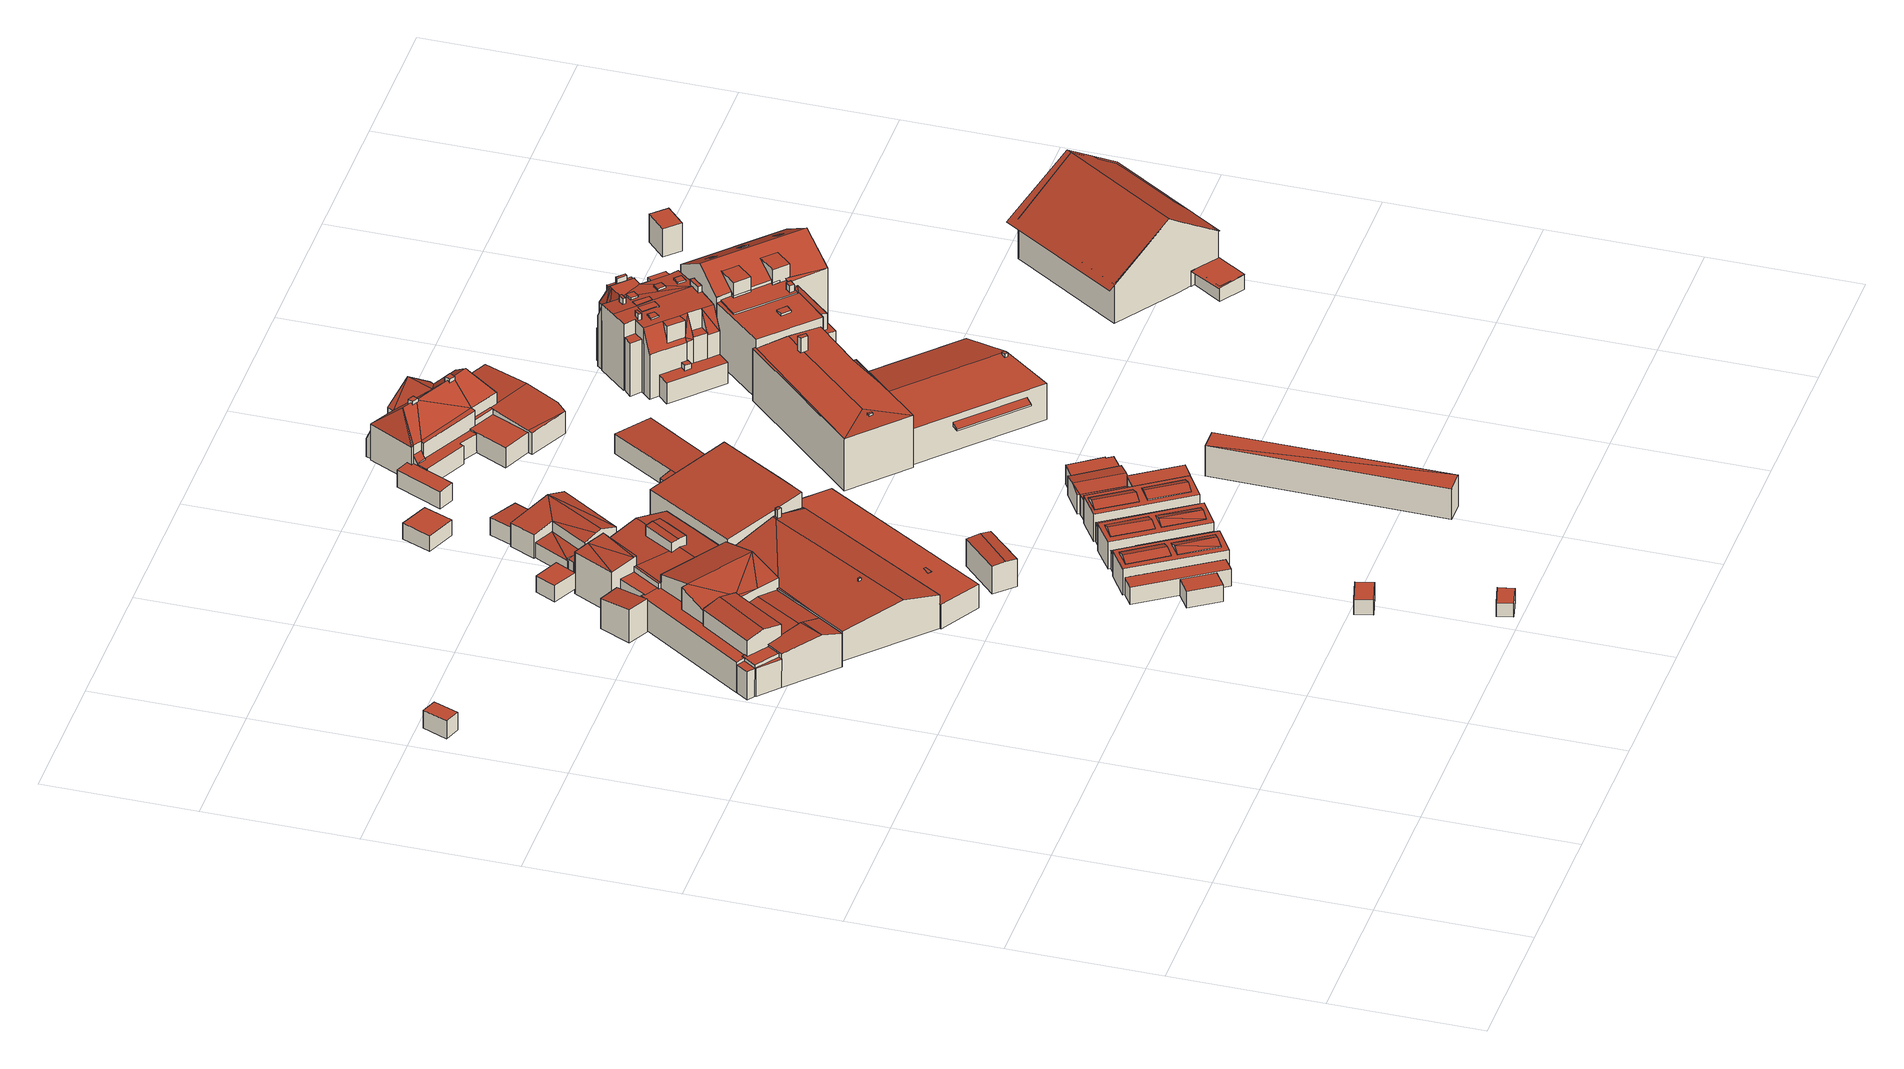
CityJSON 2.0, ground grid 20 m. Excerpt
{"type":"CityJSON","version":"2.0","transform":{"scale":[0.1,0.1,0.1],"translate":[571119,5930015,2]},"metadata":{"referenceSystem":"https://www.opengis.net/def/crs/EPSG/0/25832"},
"CityObjects":{
"building1":{"type":"Building","attributes":{"Grundfläche 2D":"7.961492","Grundhöhe NN":"3.896"},"geometry":[{"type":"Solid","lod":"3","boundaries":[[[[0,1,2,3]],[[4,5,3,2]],[[5,6,0,3]],[[6,7,1,0]],[[7,4,2,1]],[[7,6,5,4]]]],"semantics":{"surfaces":[{"type":"RoofSurface"},{"type":"WallSurface"},{"type":"GroundSurface"}],"values":[[0,1,1,1,1,2]]}}]},
"building2":{"type":"Building","attributes":{"Grundfläche 2D":"13.847723","Grundhöhe NN":"2.009"},"geometry":[{"type":"Solid","lod":"3","boundaries":[[[[8,9,10,11,12]],[[12,11,13,14]],[[8,12,14,15]],[[10,9,8,15,16]],[[11,10,16,13]],[[14,13,16,15]]]],"semantics":{"surfaces":[{"type":"RoofSurface"},{"type":"WallSurface"},{"type":"GroundSurface"}],"values":[[0,1,1,1,1,2]]}}]},
"building3":{"type":"Building","attributes":{"Grundfläche 2D":"410.975862","Grundhöhe NN":"2.009"},"geometry":[{"type":"Solid","lod":"3","boundaries":[[[[17,18,19,20,21,22,23]],[[20,24,25,21]],[[26,27,28,29,30,31,32,33]],[[26,34,35,36]],[[37,27,26,36,38,39,40]],[[39,38,41,42,31,30,43,44,45]],[[41,46,47,42]],[[48,49,50,51,52]],[[53,49,48,54]],[[55,51,56,57]],[[58,57,56]],[[59,57,58,60,61,62]],[[63,64,65]],[[66,67,63]],[[67,64,63]],[[68,67,69,70,38,71]],[[68,64,67]],[[68,72,73,64]],[[74,75,76,77]],[[78,79,75]],[[79,76,75]],[[80,77,76]],[[81,82,83,84]],[[85,86,87,88,89,90,91,92,93,94,81,84,95,96,97]],[[98,99,100,101,102,103]],[[104,105,106,107]],[[108,109,110,111,112]],[[113,114,115,116,117,118]],[[116,115,119,120,121,122]],[[52,51,123,124]],[[43,18,17,23,45,44]],[[43,30,29,28,24,20,19,18]],[[27,37,25,24,28]],[[37,40,39,45,23,22,21,25]],[[94,35,34,82,81]],[[35,94,93,36]],[[47,46,125,126]],[[42,47,126,127]],[[128,33,32,31,42,127,129]],[[51,55,130,123]],[[58,56,51,50,49,53,60]],[[110,109,59,62,98,103]],[[57,59,109,131,130,55]],[[124,132,66,63,65,54,48,52]],[[41,70,69,67,66,132,125,46]],[[38,36,71]],[[38,70,41]],[[71,36,93,92,68]],[[68,92,91,72]],[[72,91,90,73]],[[75,74,77,33,128,133,78]],[[79,78,133,134]],[[83,82,34,26,80,76,79,134,135]],[[80,26,33,77]],[[84,83,135,136,95]],[[96,95,136,137]],[[97,96,137,138]],[[86,85,97,138,139,104,107]],[[100,88,87,101]],[[107,106,102,101,87,86]],[[140,111,110,103,102,106,141]],[[105,104,139,142]],[[106,105,142,141]],[[112,111,140,143]],[[109,108,112,143,144,131]],[[53,54,65,64,114,113,118,61,60]],[[89,120,119,115,114,64,73,90]],[[100,99,122,121,120,89,88]],[[62,61,118,117,116,122,99,98]],[[137,136,135,134,133,128,129,127,126,125,132,124,123,130,131,144,143,140,141,142,139,138]]]],"semantics":{"surfaces":[{"type":"RoofSurface"},{"type":"WallSurface"},{"type":"GroundSurface"}],"values":[[0,0,0,0,0,0,0,0,0,0,0,0,0,0,0,0,0,0,0,0,0,0,0,0,0,0,0,0,0,1,1,1,1,1,1,1,1,1,1,1,1,1,1,1,1,1,1,1,1,1,1,1,1,1,1,1,1,1,1,1,1,1,1,1,1,1,1,1,1,2]]}}]},
"building4":{"type":"Building","attributes":{"Grundfläche 2D":"6.574084","Grundhöhe NN":"3.755"},"geometry":[{"type":"Solid","lod":"3","boundaries":[[[[145,146,147,148]],[[149,150,148,147]],[[150,151,145,148]],[[151,152,146,145]],[[152,149,147,146]],[[152,151,150,149]]]],"semantics":{"surfaces":[{"type":"RoofSurface"},{"type":"WallSurface"},{"type":"GroundSurface"}],"values":[[0,1,1,1,1,2]]}}]},
"building5":{"type":"Building","attributes":{"Grundfläche 2D":"8.714521","Grundhöhe NN":"3.565"},"geometry":[{"type":"Solid","lod":"3","boundaries":[[[[153,154,155,156]],[[157,158,156,155]],[[158,159,153,156]],[[159,160,154,153]],[[160,157,155,154]],[[160,159,158,157]]]],"semantics":{"surfaces":[{"type":"RoofSurface"},{"type":"WallSurface"},{"type":"GroundSurface"}],"values":[[0,1,1,1,1,2]]}}]},
"building6":{"type":"Building","attributes":{"Grundfläche 2D":"12.304066","Grundhöhe NN":"3.534"},"geometry":[{"type":"Solid","lod":"3","boundaries":[[[[161,162,163,164]],[[165,166,164,163]],[[166,167,161,164]],[[167,168,162,161]],[[168,165,163,162]],[[168,167,166,165]]]],"semantics":{"surfaces":[{"type":"RoofSurface"},{"type":"WallSurface"},{"type":"GroundSurface"}],"values":[[0,1,1,1,1,2]]}}]},
"building7":{"type":"Building","attributes":{"Grundfläche 2D":"11.144471","Grundhöhe NN":"4.014"},"geometry":[{"type":"Solid","lod":"3","boundaries":[[[[169,170,171,172]],[[173,174,172,171]],[[174,175,169,172]],[[175,176,170,169]],[[176,173,171,170]],[[176,175,174,173]]]],"semantics":{"surfaces":[{"type":"RoofSurface"},{"type":"WallSurface"},{"type":"GroundSurface"}],"values":[[0,1,1,1,1,2]]}}]},
"building8":{"type":"Building","attributes":{"Grundfläche 2D":"26.876903","Grundhöhe NN":"3.494"},"geometry":[{"type":"Solid","lod":"3","boundaries":[[[[177,178,179,180]],[[178,177,181,182]],[[179,178,182,183]],[[180,179,183,184]],[[177,180,184,181]],[[182,181,184,183]]]],"semantics":{"surfaces":[{"type":"RoofSurface"},{"type":"WallSurface"},{"type":"GroundSurface"}],"values":[[0,1,1,1,1,2]]}}]},
"building9":{"type":"Building","attributes":{"Grundfläche 2D":"460.735656","Grundhöhe NN":"2.882"},"children":["building9-1","building9-2","building9-3"],"geometry":[{"type":"Solid","lod":"3","boundaries":[[[[185,186,187,188,189,190]],[[191,192,187,186,193,194,195]],[[196,197,194]],[[197,195,194]],[[198,199,188,187,192]],[[198,200,199]],[[201,189,188]],[[202,203,204,205,206,207,208]],[[186,185,209,210,202,193]],[[211,196,194,193,202,208,212]],[[197,196,211,213]],[[198,192,191,195,197,213,214]],[[200,198,214,215]],[[188,199,200,215,216]],[[201,188,216,217]],[[209,185,190,189,201,217,218]],[[203,202,210,219]],[[204,203,219,220]],[[205,204,220,221]],[[206,205,221,222]],[[207,206,222,223]],[[208,207,223,212]],[[210,209,218,217,216,215,214,213,211,212,223,222,221,220,219]]]],"semantics":{"surfaces":[{"type":"RoofSurface"},{"type":"WallSurface"},{"type":"GroundSurface"}],"values":[[0,0,0,0,0,0,0,0,1,1,1,1,1,1,1,1,1,1,1,1,1,1,2]]}}]},
"building9-1":{"type":"BuildingInstallation","parents":["building9"],"geometry":[{"type":"MultiSurface","lod":"3","boundaries":[[[224,225,226,227]],[[227,226,228,229]],[[224,227,229,230]],[[225,224,230,231]],[[226,225,231,228]]],"semantics":{"surfaces":[{"type":"RoofSurface"},{"type":"WallSurface"}],"values":[0,1,1,1,1]}}]},
"building9-2":{"type":"BuildingInstallation","parents":["building9"],"geometry":[{"type":"MultiSurface","lod":"3","boundaries":[[[232,233,234,235,236,237]],[[234,233,238,239]],[[240,235,234,239]],[[241,237,236,235,240,242]],[[238,233,232,237,241,243]]],"semantics":{"surfaces":[{"type":"RoofSurface"},{"type":"WallSurface"}],"values":[0,1,1,1,1]}}]},
"building9-3":{"type":"BuildingInstallation","parents":["building9"],"geometry":[{"type":"MultiSurface","lod":"3","boundaries":[[[244,245,246,247]],[[246,248,247]],[[245,248,246]]],"semantics":{"surfaces":[{"type":"RoofSurface"},{"type":"WallSurface"}],"values":[0,1,1]}}]},
"building10":{"type":"Building","attributes":{"Grundfläche 2D":"53.954369","Grundhöhe NN":"3.451"},"geometry":[{"type":"Solid","lod":"3","boundaries":[[[[249,250,251,252]],[[253,249,252,254]],[[255,256,257]],[[255,257,258]],[[259,258,260]],[[255,258,259]],[[261,262,263,264,265,266,267],[268,269,270,271,272],[273,274,275,276]],[[271,270,269,254,252,251]],[[253,254,269,268]],[[253,268,272,250,249]],[[251,250,272,271]],[[257,256,276,275]],[[275,274,260,258,257]],[[259,260,274,273]],[[259,273,276,256,255]],[[261,267,277,278]],[[279,263,262,261,278,181]],[[264,263,279,280]],[[267,266,265,264,280,281,282,277]],[[277,282,281,280,279,181,278]]]],"semantics":{"surfaces":[{"type":"RoofSurface"},{"type":"WallSurface"},{"type":"GroundSurface"}],"values":[[0,0,0,0,0,0,0,1,1,1,1,1,1,1,1,1,1,1,1,2]]}}]},
"building11":{"type":"Building","attributes":{"Grundfläche 2D":"21.681840","Grundhöhe NN":"3.434"},"geometry":[{"type":"Solid","lod":"3","boundaries":[[[[283,284,285,286]],[[287,284,283,288]],[[286,285,289,290]],[[288,283,286,290,291]],[[287,288,291,292]],[[289,285,284,287,292]],[[291,290,289,292]]]],"semantics":{"surfaces":[{"type":"RoofSurface"},{"type":"WallSurface"},{"type":"GroundSurface"}],"values":[[0,0,1,1,1,1,2]]}}]},
"building12":{"type":"Building","attributes":{"Grundfläche 2D":"23.921289","Grundhöhe NN":"3.420"},"geometry":[{"type":"Solid","lod":"3","boundaries":[[[[293,294,295,296]],[[294,293,297,298]],[[295,294,298,299]],[[296,295,299,300]],[[293,296,300,297]],[[298,297,300,299]]]],"semantics":{"surfaces":[{"type":"RoofSurface"},{"type":"WallSurface"},{"type":"GroundSurface"}],"values":[[0,1,1,1,1,2]]}}]},
"building13":{"type":"Building","attributes":{"Grundfläche 2D":"93.452930","Grundhöhe NN":"4.014"},"geometry":[{"type":"Solid","lod":"3","boundaries":[[[[301,302,303,304,305,306]],[[307,308,303]],[[304,303,308,309,310]],[[311,304,310]],[[312,304,311]],[[313,314,315]],[[316,314,313]],[[317,318,319,320,321,322,323,324]],[[325,326,327,328]],[[313,303,302,301,329,330,316]],[[318,317,307,303,313,315]],[[331,332,333,311,310,309,308,307,317,324,334]],[[312,311,333,335]],[[326,336,337,306,305,304,312,335,338,327]],[[301,306,337,329]],[[314,316,330,339]],[[323,322,340,341]],[[322,321,342,340]],[[324,323,341,334]],[[343,320,319,318,315,314,339]],[[321,320,343,342]],[[328,327,338,344]],[[325,328,344,345]],[[326,325,345,336]],[[337,336,345,344,338,335,333,332,331,334,341,340,342,343,339,330,329]]]],"semantics":{"surfaces":[{"type":"RoofSurface"},{"type":"WallSurface"},{"type":"GroundSurface"}],"values":[[0,0,0,0,0,0,0,0,0,1,1,1,1,1,1,1,1,1,1,1,1,1,1,1,2]]}}]},
"building14":{"type":"Building","attributes":{"Grundfläche 2D":"54.060501","Grundhöhe NN":"3.321"},"geometry":[{"type":"Solid","lod":"3","boundaries":[[[[346,347,348]],[[349,347,346]],[[350,348,351]],[[346,348,350]],[[352,353,354,355]],[[356,353,352,357,358]],[[359,360,361,362,363],[364,365,366,367,368,369],[370,371,372,373]],[[372,371,351,348,347]],[[350,351,371,370]],[[350,370,373,349,346]],[[347,349,373,372]],[[355,354,367,366]],[[366,365,364,369,358,357,352,355]],[[356,358,369,368]],[[368,367,354,353,356]],[[359,363,374,375]],[[360,359,375,376]],[[361,360,376,377]],[[363,362,361,377,378,374]],[[378,377,376,375,374]]]],"semantics":{"surfaces":[{"type":"RoofSurface"},{"type":"WallSurface"},{"type":"GroundSurface"}],"values":[[0,0,0,0,0,0,0,1,1,1,1,1,1,1,1,1,1,1,1,2]]}}]},
"building15":{"type":"Building","attributes":{"Grundfläche 2D":"16.843650","Grundhöhe NN":"4.450"},"geometry":[{"type":"Solid","lod":"3","boundaries":[[[[379,380,381,382]],[[383,384,382,381]],[[384,385,379,382]],[[385,386,380,379]],[[386,383,381,380]],[[386,385,384,383]]]],"semantics":{"surfaces":[{"type":"RoofSurface"},{"type":"WallSurface"},{"type":"GroundSurface"}],"values":[[0,1,1,1,1,2]]}}]},
"building16":{"type":"Building","attributes":{"Grundfläche 2D":"23.908234","Grundhöhe NN":"3.294"},"geometry":[{"type":"Solid","lod":"3","boundaries":[[[[387,388,389,390]],[[388,387,391,392]],[[389,388,392,393]],[[390,389,393,394]],[[387,390,394,391]],[[392,391,394,393]]]],"semantics":{"surfaces":[{"type":"RoofSurface"},{"type":"WallSurface"},{"type":"GroundSurface"}],"values":[[0,1,1,1,1,2]]}}]},
"building17":{"type":"Building","attributes":{"Grundfläche 2D":"53.147587","Grundhöhe NN":"3.296"},"geometry":[{"type":"Solid","lod":"3","boundaries":[[[[395,396,397,398]],[[399,395,398,400]],[[401,402,403,404]],[[405,401,404,406]],[[407,408,409,410,411,412,413,414],[415,416,417,418],[419,420,421,422]],[[421,420,400,398,397]],[[399,400,420,419]],[[399,419,422,396,395]],[[397,396,422,421]],[[417,416,406,404,403]],[[405,406,416,415]],[[405,415,418,402,401]],[[403,402,418,417]],[[393,423,407,414,413,412,424,394]],[[408,407,423,425]],[[426,427,411,410,409,408,425,428]],[[412,411,427,424]],[[394,424,427,426,428,425,423,393]]]],"semantics":{"surfaces":[{"type":"RoofSurface"},{"type":"WallSurface"},{"type":"GroundSurface"}],"values":[[0,0,0,0,0,1,1,1,1,1,1,1,1,1,1,1,1,2]]}}]},
"building18":{"type":"Building","attributes":{"Grundfläche 2D":"10.662898","Grundhöhe NN":"3.339"},"geometry":[{"type":"Solid","lod":"3","boundaries":[[[[429,430,431,432,433]],[[434,435,432,431]],[[426,428,434,431,430,429]],[[435,436,433,432]],[[436,426,429,433]],[[435,434,428,426,436]]]],"semantics":{"surfaces":[{"type":"RoofSurface"},{"type":"WallSurface"},{"type":"GroundSurface"}],"values":[[0,1,1,1,1,2]]}}]},
"building19":{"type":"Building","attributes":{"Grundfläche 2D":"248.336353","Grundhöhe NN":"3.867"},"geometry":[{"type":"Solid","lod":"3","boundaries":[[[[437,438,439,440]],[[441,442,437,440,443]],[[444,445,446,447,448,449,450,451]],[[441,443,452,453]],[[442,441,453,454]],[[437,442,454,455]],[[438,437,455,456]],[[439,438,456,457]],[[444,451,458,452,443,445]],[[457,459,446,445,443,440,439]],[[447,446,459,460]],[[451,450,449,448,447,460,458]],[[454,453,452,458,460,459,457,456,455]]]],"semantics":{"surfaces":[{"type":"RoofSurface"},{"type":"WallSurface"},{"type":"GroundSurface"}],"values":[[0,0,0,1,1,1,1,1,1,1,1,1,2]]}}]},
"building20":{"type":"Building","attributes":{"Grundfläche 2D":"12.314467","Grundhöhe NN":"3.478"},"geometry":[{"type":"Solid","lod":"3","boundaries":[[[[408,461,462,463,464]],[[464,463,465,466]],[[408,464,466,467]],[[461,408,467,468]],[[463,462,461,468,465]],[[466,465,468,467]]]],"semantics":{"surfaces":[{"type":"RoofSurface"},{"type":"WallSurface"},{"type":"GroundSurface"}],"values":[[0,1,1,1,1,2]]}}]},
"building21":{"type":"Building","attributes":{"Grundfläche 2D":"27.788732","Grundhöhe NN":"3.374"},"geometry":[{"type":"Solid","lod":"3","boundaries":[[[[432,469,470,471,433]],[[471,472,433]],[[471,470,473,474,475]],[[432,433,476,477]],[[469,432,477,478]],[[473,470,469,478,479]],[[475,474,473,479,480]],[[472,471,475,480,481]],[[433,472,481,476]],[[481,480,479,478,477,476]]]],"semantics":{"surfaces":[{"type":"RoofSurface"},{"type":"WallSurface"},{"type":"GroundSurface"}],"values":[[0,0,0,1,1,1,1,1,1,2]]}}]},
"building22":{"type":"Building","attributes":{"Grundfläche 2D":"86.454942","Grundhöhe NN":"3.613"},"geometry":[{"type":"Solid","lod":"3","boundaries":[[[[482,483,484]],[[485,483,482]],[[486,487,484,483]],[[487,488,482,484]],[[488,489,485,482]],[[489,486,483,485]],[[489,488,487,486]]]],"semantics":{"surfaces":[{"type":"RoofSurface"},{"type":"WallSurface"},{"type":"GroundSurface"}],"values":[[0,0,1,1,1,1,2]]}}]},
"building23":{"type":"Building","attributes":{"Grundfläche 2D":"13.454060","Grundhöhe NN":"3.445"},"geometry":[{"type":"Solid","lod":"3","boundaries":[[[[490,491,492,493,474,494]],[[495,496,494,474]],[[496,497,490,494]],[[497,498,491,490]],[[498,499,492,491]],[[499,500,493,492]],[[500,495,474,493]],[[500,499,498,497,496,495]]]],"semantics":{"surfaces":[{"type":"RoofSurface"},{"type":"WallSurface"},{"type":"GroundSurface"}],"values":[[0,1,1,1,1,1,1,2]]}}]},
"building24":{"type":"Building","attributes":{"Grundfläche 2D":"170.666239","Grundhöhe NN":"4.349"},"children":["building24-1","building24-2"],"geometry":[{"type":"Solid","lod":"3","boundaries":[[[[501,502,503]],[[504,505,506,503,502,507]],[[508,502,501]],[[509,510,511,504,507,502,508]],[[512,510,513,514,515]],[[511,510,512,504]],[[516,517,516,512]],[[516,517,518,504,512]],[[516,512,519,520,517]],[[521,505,518,517,520,522]],[[521,523,524,505]],[[525,506,524]],[[506,505,524]],[[505,504,518]],[[522,520,519]],[[526,527,528]],[[527,526,529]],[[530,531,532,533,534]],[[535,536,537,538,539,540,541,542,543,544,545]],[[546,547,548,549]],[[546,550,547]],[[551,552,553,554]],[[555,556,557,558,559,560,561,562,563,564]],[[565,566,567,568,569,570]],[[558,501,503,571,572,559]],[[508,501,558,557,565]],[[510,509,508,565,570,569]],[[510,569,568,513]],[[544,533,532,553,515,514,513,568,545]],[[515,553,552,512]],[[573,519,512,552,551,574]],[[519,573,575,526,522]],[[522,526,528,521]],[[521,528,527,523]],[[576,577,549,525,524,523,527]],[[548,506,525,549]],[[578,571,503,506,548,547]],[[529,526,575,579]],[[527,529,579,576]],[[531,530,580,581]],[[582,534,533,544,543,583]],[[530,534,582,580]],[[536,556,555,537]],[[584,585,540,539,538,537,555,564,586]],[[541,540,585,587]],[[583,543,542,541,587,588]],[[589,546,549,577]],[[550,546,589,590]],[[547,550,590,578]],[[553,532,531,554]],[[554,531,581,574,551]],[[591,561,560,559,572,592]],[[562,561,591,593]],[[563,562,593,594]],[[564,563,594,586]],[[566,565,557,556,536]],[[567,566,536,535]],[[567,535,545,568]],[[580,582,583,588,587,585,584,586,594,593,591,592,572,571,578,590,589,577,576,579,575,573,574,581]]]],"semantics":{"surfaces":[{"type":"RoofSurface"},{"type":"WallSurface"},{"type":"GroundSurface"}],"values":[[0,0,0,0,0,0,0,0,0,0,0,0,0,0,0,0,0,0,0,0,0,0,0,0,1,1,1,1,1,1,1,1,1,1,1,1,1,1,1,1,1,1,1,1,1,1,1,1,1,1,1,1,1,1,1,1,1,1,2]]}}]},
"building24-1":{"type":"BuildingInstallation","parents":["building24"],"geometry":[{"type":"MultiSurface","lod":"3","boundaries":[[[595,596,597,598,599,600]],[[601,518,602,599,598,597]],[[600,599,602,516]],[[516,517,603,596,595,600]],[[601,597,596,603]]],"semantics":{"surfaces":[{"type":"RoofSurface"},{"type":"WallSurface"}],"values":[0,1,1,1,1]}}]},
"building24-2":{"type":"BuildingInstallation","parents":["building24"],"geometry":[{"type":"MultiSurface","lod":"3","boundaries":[[[604,605,606,607,608]],[[609,606,605,610,507]],[[511,611,607,606,609]],[[612,604,608,607,611,504]],[[605,604,612,610]]],"semantics":{"surfaces":[{"type":"RoofSurface"},{"type":"WallSurface"}],"values":[0,1,1,1,1]}}]},
"building25":{"type":"Building","attributes":{"Grundfläche 2D":"417.947857","Grundhöhe NN":"3.865"},"children":["building25-1","building25-2","building25-3","building25-4"],"geometry":[{"type":"Solid","lod":"3","boundaries":[[[[613,614,615,616]],[[617,615,614,618]],[[619,620,621,622]],[[623,624,619,622,625,626]],[[627,625,622]],[[628,629,630,624,623,626,625,627]],[[631,629,628]],[[619,624,630]],[[618,632,633,617]],[[616,615,617,633,634]],[[613,616,634,635]],[[619,630,636,637]],[[620,619,637,638]],[[621,620,638,639]],[[622,621,639,640]],[[627,622,640,641]],[[614,613,631,628,627,641,632,618]],[[631,613,635,642,629]],[[630,629,642,636]],[[633,632,641,640,639,638,637,636,642,635,634]]]],"semantics":{"surfaces":[{"type":"RoofSurface"},{"type":"WallSurface"},{"type":"GroundSurface"}],"values":[[0,0,0,0,0,0,0,1,1,1,1,1,1,1,1,1,1,1,1,2]]}}]},
"building25-1":{"type":"BuildingInstallation","parents":["building25"],"geometry":[{"type":"MultiSurface","lod":"3","boundaries":[[[643,644,645,646]],[[646,645,647,648]],[[648,649,643,646]],[[649,650,644,643]],[[645,644,650,647]]],"semantics":{"surfaces":[{"type":"RoofSurface"},{"type":"WallSurface"}],"values":[0,1,1,1,1]}}]},
"building25-2":{"type":"BuildingInstallation","parents":["building25"],"geometry":[{"type":"MultiSurface","lod":"3","boundaries":[[[651,652,653,654]],[[651,654,655,656]],[[626,657,652,651,656]],[[653,652,657,658]],[[623,655,654,653,658]]],"semantics":{"surfaces":[{"type":"RoofSurface"},{"type":"WallSurface"}],"values":[0,1,1,1,1]}}]},
"building25-3":{"type":"BuildingInstallation","parents":["building25"],"geometry":[{"type":"MultiSurface","lod":"3","boundaries":[[[659,660,661,662]],[[662,661,663,664]],[[659,662,664,665]],[[660,659,665,666]],[[661,660,666,663]]],"semantics":{"surfaces":[{"type":"RoofSurface"},{"type":"WallSurface"}],"values":[0,1,1,1,1]}}]},
"building25-4":{"type":"BuildingInstallation","parents":["building25"],"geometry":[{"type":"MultiSurface","lod":"3","boundaries":[[[667,668,669,670]],[[671,672,670,669]],[[672,673,667,670]],[[673,674,668,667]],[[674,671,669,668]],[[674,673,672,671]]],"semantics":{"surfaces":[{"type":"RoofSurface"},{"type":"WallSurface"},{"type":"OuterCeilingSurface"}],"values":[0,1,1,1,1,2]}}]},
"building26":{"type":"Building","attributes":{"Grundfläche 2D":"79.642987","Grundhöhe NN":"4.349"},"geometry":[{"type":"Solid","lod":"3","boundaries":[[[[675,676,677]],[[676,675,678,679,680,551]],[[679,681,682,680]],[[678,675,683,684]],[[681,679,678,684,685]],[[682,681,685,575]],[[680,682,575,573]],[[551,680,573,574]],[[677,676,551,574,686]],[[675,677,686,683]],[[684,683,686,574,573,575,685]]]],"semantics":{"surfaces":[{"type":"RoofSurface"},{"type":"WallSurface"},{"type":"GroundSurface"}],"values":[[0,0,0,1,1,1,1,1,1,1,2]]}}]},
"building27":{"type":"Building","attributes":{"Grundfläche 2D":"135.802365","Grundhöhe NN":"4.267"},"children":["building27-1","building27-2","building27-3","building27-4","building27-5","building27-6","building27-7","building27-8","building27-9","building27-10"],"geometry":[{"type":"MultiSurface","lod":"3","boundaries":[[[687,688,689,690]],[[691,692,693,694,695,696,697,687,690,698]],[[698,699,700,701,693,692,691]],[[698,702,703,704,705,699]],[[706,707,708,709,693,701,700,699,710,711]],[[712,713,714,715]],[[709,708,707,716,717,718,719,712,715,720,721,722,695,694,693]],[[723,724,725,726,727,728,729]],[[730,731,732,733,734,735,736,737,738,739]],[[724,740,741,704]],[[742,704,741]],[[743,705,742]],[[705,704,742]],[[699,705,743]],[[744,710,743]],[[710,699,743]],[[745,711,744]],[[711,710,744]],[[746,687,697]],[[687,746,747,748,749,750]],[[698,690,748]],[[690,749,748]],[[751,702,748]],[[702,698,748]],[[752,753,751]],[[753,702,751]],[[754,755,756,757,758,712,719,759,760,761]],[[721,762,722]],[[762,721,763,764]],[[765,766,767,768]],[[769,770,771,772]],[[715,756,720]],[[773,720,756,774,775]],[[755,754,774,756]],[[776,777,773,778,763]],[[741,740,779,780]],[[772,743,742,741,780,781,769]],[[782,745,744,743,772,771,783]],[[784,711,745,782]],[[750,688,687]],[[688,750,749,689]],[[749,690,689]],[[702,753,727,703]],[[725,724,704,703,727,726]],[[711,784,785,706]],[[716,707,706,785,786]],[[766,718,717,716,786,787,767]],[[788,719,718,766,765,789]],[[758,713,712]],[[714,713,758,757,756]],[[756,715,714]],[[721,720,777,776]],[[697,696,695,722,790,791]],[[746,697,791,792]],[[748,747,746,792,793]],[[751,748,793,794]],[[752,751,794,795]],[[759,719,788,796]],[[737,736,797,754,761,760,759,796,798,738]],[[776,763,721]],[[764,732,731,762]],[[762,731,799,790,722]],[[727,753,752,728]],[[752,795,728]],[[779,740,723,729,728,795,800]],[[740,724,723]],[[768,767,787,801]],[[765,768,801,789]],[[734,802,803,735]],[[739,738,798,804]],[[730,739,804,805]],[[731,730,805,799]],[[770,769,781,806]],[[771,770,806,783]],[[733,774,754,797,734]],[[797,736,735]],[[797,735,734]],[[735,803,802]],[[774,733,775]],[[777,720,773]],[[764,763,778]],[[778,773,775,733,732,764]],[[796,788,789,801,787,786,785,784,782,783,806,781,780,779,800,795,794,793,792,791,790,799,805,804,798]]],"semantics":{"surfaces":[{"type":"RoofSurface"},{"type":"WallSurface"},{"type":"GroundSurface"}],"values":[0,0,0,0,0,0,0,0,0,0,0,0,0,0,0,0,0,0,0,0,0,0,0,0,0,0,0,0,0,0,0,0,0,0,0,1,1,1,1,1,1,1,1,1,1,1,1,1,1,1,1,1,1,1,1,1,1,1,1,1,1,1,1,1,1,1,1,1,1,1,1,1,1,1,1,1,1,1,1,1,1,1,2]}}]},
"building27-1":{"type":"BuildingInstallation","parents":["building27"],"geometry":[{"type":"MultiSurface","lod":"3","boundaries":[[[807,808,809,810]],[[811,812,807,810]],[[812,813,808,807]],[[809,808,813,814]],[[810,809,814,811]]],"semantics":{"surfaces":[{"type":"RoofSurface"},{"type":"WallSurface"}],"values":[0,1,1,1,1]}}]},
"building27-2":{"type":"BuildingInstallation","parents":["building27"],"geometry":[{"type":"MultiSurface","lod":"3","boundaries":[[[815,816,817,818,819]],[[820,821,815,819]],[[821,822,816,815]],[[822,709,823,817,816]],[[823,824,818,817]],[[820,819,818,824,708]]],"semantics":{"surfaces":[{"type":"RoofSurface"},{"type":"WallSurface"}],"values":[0,1,1,1,1,1]}}]},
"building27-3":{"type":"BuildingInstallation","parents":["building27"],"geometry":[{"type":"MultiSurface","lod":"3","boundaries":[[[825,826,827,828,829]],[[701,830,826,825,831]],[[830,832,827,826]],[[832,700,833,829,828,827]],[[833,831,825,829]]],"semantics":{"surfaces":[{"type":"RoofSurface"},{"type":"WallSurface"}],"values":[0,1,1,1,1]}}]},
"building27-4":{"type":"BuildingInstallation","parents":["building27"],"geometry":[{"type":"MultiSurface","lod":"3","boundaries":[[[834,835,836,837,838,839,840,841]],[[836,842,843,844,845,839,838,837]],[[845,846,840,839]],[[847,835,834,841,840,846,848,849]],[[836,835,847,842]]],"semantics":{"surfaces":[{"type":"RoofSurface"},{"type":"WallSurface"}],"values":[0,1,1,1,1]}}]},
"building27-5":{"type":"BuildingInstallation","parents":["building27"],"geometry":[{"type":"MultiSurface","lod":"3","boundaries":[[[850,851,852,853,854,855]],[[853,852,856,857]],[[855,854,853,857,693,858]],[[858,859,850,855]],[[856,852,851,850,859,694]]],"semantics":{"surfaces":[{"type":"RoofSurface"},{"type":"WallSurface"}],"values":[0,1,1,1,1]}}]},
"building27-6":{"type":"BuildingInstallation","parents":["building27"],"geometry":[{"type":"MultiSurface","lod":"3","boundaries":[[[860,861,862,863]],[[864,865,863,862]],[[860,863,865,866]],[[861,860,866,867]],[[867,864,862,861]]],"semantics":{"surfaces":[{"type":"RoofSurface"},{"type":"WallSurface"}],"values":[0,1,1,1,1]}}]},
"building27-7":{"type":"BuildingInstallation","parents":["building27"],"geometry":[{"type":"MultiSurface","lod":"3","boundaries":[[[868,869,870,869,871,872]],[[873,870,869,868,874,875]],[[873,875,876,871,869,870]],[[872,871,876,877]],[[877,874,868,872]]],"semantics":{"surfaces":[{"type":"RoofSurface"},{"type":"WallSurface"}],"values":[0,1,1,1,1]}}]},
"building27-8":{"type":"BuildingInstallation","parents":["building27"],"geometry":[{"type":"MultiSurface","lod":"3","boundaries":[[[878,879,880,881]],[[692,882,879,878,883]],[[691,884,880,879,882]],[[884,885,881,880]],[[885,883,878,881]]],"semantics":{"surfaces":[{"type":"RoofSurface"},{"type":"WallSurface"}],"values":[0,1,1,1,1]}}]},
"building27-9":{"type":"BuildingInstallation","parents":["building27"],"geometry":[{"type":"MultiSurface","lod":"3","boundaries":[[[886,887,888,889]],[[889,888,726,890]],[[886,889,890,891]],[[725,887,886,891]],[[887,725,726,888]]],"semantics":{"surfaces":[{"type":"RoofSurface"},{"type":"WallSurface"}],"values":[0,1,1,1,1]}}]},
"building27-10":{"type":"BuildingInstallation","parents":["building27"],"geometry":[{"type":"MultiSurface","lod":"3","boundaries":[[[892,797,893,894,895]],[[735,736,737,893,797,892]],[[894,893,737,896]],[[896,897,895,894]],[[897,735,892,895]]],"semantics":{"surfaces":[{"type":"RoofSurface"},{"type":"WallSurface"}],"values":[0,1,1,1,1]}}]},
"building28":{"type":"Building","attributes":{"Grundfläche 2D":"227.794971","Grundhöhe NN":"4.247"},"children":["building28-1","building28-2","building28-3","building28-4","building28-5","building28-6","building28-7"],"geometry":[{"type":"Solid","lod":"3","boundaries":[[[[898,899,900]],[[901,902,903,904,905,906,907,908,909,898,910,911]],[[898,909,899]],[[912,911,910,913]],[[901,914,902]],[[915,916,917,918,919,920,921,922,923]],[[924,925,926,927,928,929,900,930,931,932,933,934,935]],[[936,937,938,939,940,941]],[[942,943,944,945]],[[946,943,947]],[[946,944,943]],[[948,944,946]],[[903,925,924,904]],[[904,924,935,905]],[[905,935,934,906]],[[906,934,933,907]],[[907,933,932,908]],[[908,932,931,909]],[[931,930,900,899,909]],[[941,940,949,950,898,900,947,943]],[[913,910,898,950,951]],[[912,913,951,952]],[[901,911,912,952,953]],[[926,925,903,902,914,901,953,954,915,923]],[[955,917,916,915,954,956]],[[918,917,955,957]],[[938,937,945,944,919,918,957,958]],[[919,944,948,920]],[[939,938,958,959]],[[940,939,959,949]],[[929,928,921,920,948,946,947,900]],[[926,923,922,927]],[[927,922,921,928]],[[945,937,936,942]],[[942,936,941,943]],[[954,953,952,951,950,949,959,958,957,955,956]]]],"semantics":{"surfaces":[{"type":"RoofSurface"},{"type":"WallSurface"},{"type":"GroundSurface"}],"values":[[0,0,0,0,0,0,0,0,0,0,0,0,1,1,1,1,1,1,1,1,1,1,1,1,1,1,1,1,1,1,1,1,1,1,1,2]]}}]},
"building28-1":{"type":"BuildingInstallation","parents":["building28"],"geometry":[{"type":"MultiSurface","lod":"3","boundaries":[[[960,961,962,963,964]],[[962,961,960,965,966]],[[966,967,963,962]],[[968,964,963,967,969]],[[968,965,960,964]]],"semantics":{"surfaces":[{"type":"RoofSurface"},{"type":"WallSurface"}],"values":[0,1,1,1,1]}}]},
"building28-2":{"type":"BuildingInstallation","parents":["building28"],"geometry":[{"type":"MultiSurface","lod":"3","boundaries":[[[970,971,972,973]],[[973,972,974,975]],[[970,973,975,976]],[[971,970,976,977]],[[972,971,977,974]]],"semantics":{"surfaces":[{"type":"RoofSurface"},{"type":"WallSurface"}],"values":[0,1,1,1,1]}}]},
"building28-3":{"type":"BuildingInstallation","parents":["building28"],"geometry":[{"type":"MultiSurface","lod":"3","boundaries":[[[978,979,980,981]],[[981,980,905,906]],[[979,978,903,904]],[[980,979,904,905]]],"semantics":{"surfaces":[{"type":"RoofSurface"},{"type":"WallSurface"}],"values":[0,1,1,1]}}]},
"building28-4":{"type":"BuildingInstallation","parents":["building28"],"geometry":[{"type":"MultiSurface","lod":"3","boundaries":[[[982,983,984,985]],[[985,984,986,987]],[[982,985,987,988]],[[983,982,988,989]],[[984,983,989,986]]],"semantics":{"surfaces":[{"type":"RoofSurface"},{"type":"WallSurface"}],"values":[0,1,1,1,1]}}]},
"building28-5":{"type":"BuildingInstallation","parents":["building28"],"geometry":[{"type":"MultiSurface","lod":"3","boundaries":[[[990,991,992,993,994,995]],[[996,990,995]],[[908,993,992,991,907]],[[995,994,993,908,932,930,899,996]]],"semantics":{"surfaces":[{"type":"RoofSurface"},{"type":"WallSurface"}],"values":[0,1,1,1]}}]},
"building28-6":{"type":"BuildingInstallation","parents":["building28"],"geometry":[{"type":"MultiSurface","lod":"3","boundaries":[[[997,998,999,1000]],[[1001,1002,1000,999]],[[997,1000,1002,1003]],[[998,997,1003,1004]],[[1004,1001,999,998]]],"semantics":{"surfaces":[{"type":"RoofSurface"},{"type":"WallSurface"}],"values":[0,1,1,1,1]}}]},
"building28-7":{"type":"BuildingInstallation","parents":["building28"],"geometry":[{"type":"MultiSurface","lod":"3","boundaries":[[[1005,1006,1007,1008]],[[1009,1010,1008,1007]],[[1005,1008,1010,1011]],[[1006,1005,1011,1012]],[[1012,1009,1007,1006]]],"semantics":{"surfaces":[{"type":"RoofSurface"},{"type":"WallSurface"}],"values":[0,1,1,1,1]}}]},
"building29":{"type":"Building","attributes":{"Grundfläche 2D":"305.463606","Grundhöhe NN":"2.333"},"geometry":[{"type":"Solid","lod":"3","boundaries":[[[[1013,1014,1015,1016,1017,1018]],[[1017,1019,1020,1021,1022,1013,1018]],[[1023,1024,1025,1026,1027,1028]],[[1029,1018,1030,1031,1032]],[[1033,1029,1032,1034]],[[1035,1024,1023,1020,1019,1017,1033,1034,1036]],[[1037,1020,1023,1038,1031,1030]],[[1025,1024,1035,1039]],[[1040,1025,1039,1041]],[[1042,1040,1041,1043]],[[1044,1042,1043,1045]],[[1023,1044,1045,1038]],[[1043,1041,1039,1035,1036,1034,1032,1031,1038,1045]],[[1018,1013,1022,1021,1020,1037,1030]],[[1017,1016,1015,1014,1013,1018,1029,1033]],[[1023,1028,1027,1026,1025,1040,1042,1044]]]],"semantics":{"surfaces":[{"type":"RoofSurface"},{"type":"WallSurface"},{"type":"GroundSurface"}],"values":[[0,0,0,1,1,1,1,1,1,1,1,1,2,0,0,0]]}}]},
"building30":{"type":"Building","attributes":{"Grundfläche 2D":"9.207520","Grundhöhe NN":"2.228"},"geometry":[{"type":"Solid","lod":"3","boundaries":[[[[1046,1047,1048,1049]],[[1050,1051,1049,1048]],[[1051,1052,1046,1049]],[[1052,1053,1047,1046]],[[1053,1050,1048,1047]],[[1053,1052,1051,1050]]]],"semantics":{"surfaces":[{"type":"RoofSurface"},{"type":"WallSurface"},{"type":"GroundSurface"}],"values":[[0,1,1,1,1,2]]}}]}
},
"vertices":[
[15,1185,45],[2,1152,45],[23,1144,45],[36,1177,45],[23,1144,19],[36,1177,19],[15,1185,19],[2,1152,19],
[306,992,48],[311,1004,47],[324,1035,44],[297,1047,44],[278,1006,48],[297,1047,0],[278,1006,0],[306,992,0],[324,1035,0],
[422,999,77],[430,1013,77],[422,1018,78],[421,1019,78],[395,979,78],[396,979,78],[405,973,77],[411,1025,77],[386,985,77],[362,1022,53],[388,989,63],[411,1025,62],[421,1019,65],[422,1018,65],[439,1045,65],[397,1073,53],[396,1073,53],[359,1024,53],[334,986,53],[336,984,53],[386,985,63],[381,955,65],[396,979,65],[395,979,65],[422,929,53],[479,1019,53],[430,1013,63],[422,999,63],[405,973,63],[421,927,53],[422,926,53],[341,865,53],[301,800,53],[302,798,53],[325,784,49],[366,849,49],[274,817,49],[316,881,49],[302,749,49],[302,798,56],[283,768,56],[301,800,56],[242,806,49],[274,817,52],[273,816,52],[256,827,49],[341,865,65],[320,886,65],[316,881,65],[369,847,65],[396,888,77],[310,943,77],[421,927,66],[422,929,65],[336,984,65],[301,948,77],[278,913,65],[391,1076,66],[375,1086,64],[359,1024,66],[396,1073,67],[357,1097,61],[329,1043,61],[362,1022,67],[335,988,45],[359,1024,45],[341,1036,45],[317,998,45],[216,854,45],[226,848,45],[228,851,45],[232,849,45],[276,914,45],[278,913,45],[301,948,45],[310,943,45],[336,984,45],[334,986,45],[318,1000,45],[315,1002,45],[216,855,45],[256,827,46],[229,845,46],[232,849,46],[228,851,46],[215,832,46],[245,811,46],[216,854,41],[205,838,41],[215,832,41],[226,848,41],[241,806,41],[242,806,41],[245,811,41],[216,831,41],[215,830,41],[316,881,69],[320,886,69],[298,900,75],[250,831,75],[256,827,73],[273,816,69],[278,913,70],[276,914,69],[232,849,69],[229,845,69],[325,784,0],[366,849,0],[421,927,0],[422,926,0],[479,1019,0],[396,1073,0],[397,1073,0],[302,749,0],[242,806,0],[369,847,0],[357,1097,0],[329,1043,0],[341,1036,0],[318,1000,0],[315,1002,0],[216,855,0],[216,854,0],[216,831,0],[215,832,0],[205,838,0],[215,830,0],[241,806,0],
[597,23,38],[602,3,38],[632,10,38],[628,31,38],[632,10,18],[628,31,18],[597,23,18],[602,3,18],
[597,174,38],[591,197,38],[556,188,38],[562,165,38],[556,188,16],[562,165,16],[597,174,16],[591,197,16],
[539,345,39],[561,360,39],[536,398,39],[514,383,39],[536,398,15],[514,383,15],[539,345,15],[561,360,15],
[320,1134,44],[307,1107,44],[339,1091,44],[353,1119,44],[339,1091,20],[353,1119,20],[320,1134,20],[307,1107,20],
[520,462,40],[502,450,40],[572,345,40],[589,357,40],[520,462,15],[502,450,15],[572,345,15],[589,357,15],
[302,748,52],[363,690,68],[480,883,68],[369,847,52],[325,784,52],[302,749,52],[486,887,68],[484,888,68],[399,656,58],[524,860,58],[490,884,67],[526,863,58],[524,864,58],[422,926,52],[396,888,52],[421,927,52],[366,849,52],[399,656,45],[398,654,45],[452,623,44],[591,847,44],[545,888,46],[526,858,46],[524,860,46],[302,748,9],[399,656,9],[526,863,9],[524,860,9],[524,864,9],[422,926,9],[421,927,9],[369,847,9],[366,849,9],[302,749,9],[398,654,9],[452,623,9],[591,847,9],[545,888,9],[526,858,9],
[390,751,70],[391,753,70],[388,755,70],[387,753,70],[388,755,66],[387,753,66],[390,751,66],[391,753,66],
[483,883,80],[482,882,80],[487,879,80],[489,883,80],[488,884,80],[485,886,80],[482,882,68],[487,879,67],[489,883,67],[485,886,68],[488,884,67],[483,883,68],
[463,695,45],[455,687,45],[460,684,45],[466,693,45],[460,684,44],
[570,424,59],[581,431,54],[549,477,54],[538,470,59],[560,416,54],[528,463,54],[574,416,59],[564,409,54],[594,364,54],[605,372,59],[585,423,54],[616,378,54],[518,464,53],[520,462,53],[592,353,53],[626,375,53],[625,377,53],[586,434,53],[552,486,53],[560,416,53],[528,463,53],[538,470,53],[549,477,53],[581,431,53],[585,423,53],[616,378,53],[594,364,53],[564,409,53],[552,486,15],[518,464,15],[592,353,15],[626,375,15],[625,377,15],[553,484,15],
[537,646,56],[490,601,56],[501,590,54],[547,636,54],[478,614,54],[524,660,54],[501,590,14],[547,636,14],[524,660,14],[478,614,14],
[640,388,40],[569,494,40],[553,484,40],[625,377,40],[640,388,14],[569,494,14],[553,484,14],[625,377,14],
[386,1156,54],[388,1155,54],[411,1141,61],[451,1158,69],[404,1188,55],[402,1190,54],[378,1091,61],[394,1081,67],[399,1078,68],[400,1077,69],[420,1064,61],[473,1144,61],[411,1141,45],[363,1107,42],[381,1095,45],[388,1155,42],[378,1091,46],[381,1095,46],[363,1107,46],[362,1107,46],[356,1098,46],[357,1097,46],[391,1076,46],[394,1081,46],[417,1220,46],[404,1188,46],[442,1164,42],[459,1201,42],[386,1156,20],[388,1155,20],[399,1078,20],[400,1077,20],[420,1064,20],[394,1081,20],[473,1144,20],[404,1188,20],[402,1190,20],[442,1164,20],[363,1107,20],[357,1097,20],[391,1076,20],[356,1098,20],[362,1107,20],[459,1201,20],[417,1220,20],
[623,450,59],[644,397,54],[654,404,59],[613,443,54],[634,457,54],[664,410,54],[588,503,59],[618,457,59],[629,465,54],[598,510,54],[608,450,54],[587,503,59],[577,496,54],[641,387,53],[676,409,53],[600,519,53],[584,508,53],[567,496,53],[587,503,53],[588,503,53],[598,510,53],[629,465,53],[608,450,53],[577,496,53],[634,457,53],[664,410,53],[644,397,53],[613,443,53],[567,496,13],[641,387,13],[676,409,13],[600,519,13],[584,508,13],
[413,1300,47],[375,1316,47],[359,1278,47],[398,1262,47],[359,1278,24],[398,1262,24],[413,1300,24],[375,1316,24],
[602,517,40],[674,411,40],[689,421,40],[618,527,40],[602,517,13],[674,411,13],[689,421,13],[618,527,13],
[673,483,59],[662,475,54],[693,430,54],[704,437,59],[683,489,54],[714,444,54],[636,537,59],[625,530,54],[656,484,54],[667,491,59],[646,544,54],[677,498,54],[691,419,53],[725,441,53],[652,548,53],[651,549,53],[650,551,53],[617,529,53],[618,527,53],[689,421,53],[646,544,53],[677,498,53],[656,484,53],[625,530,53],[683,489,53],[714,444,53],[693,430,53],[662,475,53],[691,419,13],[617,529,13],[725,441,13],[651,549,13],[650,551,13],[652,548,13],
[651,549,42],[652,548,42],[684,501,42],[698,511,42],[666,560,42],[684,501,13],[698,511,13],[666,560,13],
[568,1040,48],[554,1049,44],[536,1019,44],[550,1011,48],[670,1095,44],[621,1125,48],[597,982,44],[541,891,81],[597,982,81],[495,1044,69],[422,926,69],[484,888,76],[486,887,76],[490,884,77],[524,864,81],[597,982,19],[670,1095,19],[621,1125,19],[568,1040,19],[554,1049,19],[536,1019,19],[524,864,19],[495,1044,19],[422,926,19],
[739,451,57],[701,507,57],[698,511,57],[684,501,53],[698,511,15],[684,501,15],[725,441,15],[739,451,15],
[701,507,42],[718,518,46],[681,574,46],[664,563,42],[737,530,42],[700,581,42],[698,585,42],[666,560,14],[698,511,14],[701,507,14],[737,530,14],[698,585,14],[664,563,14],
[779,438,61],[804,131,62],[807,438,61],[776,131,61],[804,131,16],[807,438,16],[779,438,16],[776,131,16],
[752,544,42],[746,552,42],[748,553,42],[719,594,42],[735,532,42],[700,581,14],[735,532,14],[752,544,14],[746,552,14],[748,553,14],[719,594,14],
[491,1339,74],[525,1360,104],[521,1399,76],[546,1349,104],[575,1338,102],[555,1381,76],[538,1354,104],[495,1338,74],[506,1332,74],[507,1332,74],[543,1348,102],[586,1293,76],[504,1328,73],[583,1288,75],[584,1288,75],[601,1318,102],[603,1321,104],[595,1325,104],[625,1273,76],[624,1311,104],[621,1350,76],[656,1333,76],[624,1356,76],[590,1373,103],[559,1389,76],[656,1333,59],[624,1356,49],[621,1350,59],[660,1339,49],[589,1223,52],[613,1274,52],[584,1288,52],[576,1292,52],[551,1240,52],[503,1326,50],[492,1332,50],[485,1318,50],[486,1318,50],[543,1290,50],[544,1290,50],[546,1295,50],[547,1295,50],[572,1282,50],[576,1292,50],[504,1328,50],[560,1390,48],[523,1398,68],[555,1381,68],[559,1389,51],[527,1406,49],[615,1278,60],[586,1293,60],[584,1288,60],[613,1274,60],[485,1318,48],[492,1332,48],[495,1338,48],[491,1339,48],[495,1346,48],[494,1346,48],[477,1353,48],[448,1291,48],[469,1282,48],[486,1318,48],[495,1338,60],[492,1332,51],[503,1326,52],[504,1328,54],[507,1332,60],[506,1332,60],[521,1399,23],[495,1346,23],[625,1273,23],[615,1278,23],[656,1333,23],[624,1356,23],[559,1389,23],[523,1398,23],[660,1339,23],[589,1223,23],[613,1274,23],[551,1240,23],[572,1282,23],[543,1290,23],[544,1290,23],[486,1318,23],[546,1295,23],[547,1295,23],[560,1390,23],[527,1406,23],[477,1353,23],[494,1346,23],[448,1291,23],[469,1282,23],
[603,1321,107],[605,1325,107],[596,1329,107],[595,1325,107],[593,1322,107],[601,1318,107],[596,1329,101],[593,1322,102],[605,1325,101],
[548,1354,107],[540,1358,107],[537,1351,107],[545,1347,107],[546,1349,107],[537,1351,102],[540,1358,100],[545,1347,102],[548,1354,100],
[785,873,72],[741,826,86],[864,710,86],[895,769,72],[833,651,72],[697,780,72],[774,994,95],[775,996,95],[772,998,95],[624,841,95],[785,942,97],[806,964,97],[687,837,97],[780,937,97],[694,776,95],[741,826,95],[782,876,95],[838,933,95],[785,873,95],[697,780,19],[833,651,19],[895,769,19],[785,873,19],[838,933,19],[774,994,19],[775,996,19],[772,998,19],[624,841,19],[694,776,19],[782,876,19],
[853,709,89],[857,706,89],[860,711,89],[857,714,89],[860,711,85],[857,714,85],[853,709,84],[857,706,84],
[777,940,118],[784,933,118],[789,937,118],[781,945,118],[781,945,97],[777,940,97],[784,933,97],[789,937,97],
[680,822,99],[682,824,99],[678,828,99],[676,825,99],[678,828,96],[676,825,96],[680,822,96],[682,824,96],
[731,732,58],[805,662,58],[813,670,62],[739,740,62],[813,670,56],[739,740,56],[731,732,56],[805,662,56],
[639,1192,55],[589,1223,55],[586,1217,55],[653,1205,56],[675,1250,60],[625,1273,60],[704,1310,56],[656,1333,56],[639,1192,23],[653,1205,23],[704,1310,23],[586,1217,23],
[858,1127,119],[863,1133,119],[845,1150,119],[840,1144,119],[833,1132,120],[833,1128,120],[838,1093,122],[841,1089,122],[842,1089,122],[851,1100,121],[869,1119,119],[829,1155,119],[796,1168,119],[799,1163,119],[805,1153,120],[836,1162,119],[839,1165,119],[815,1188,119],[812,1185,119],[776,1187,119],[757,1167,122],[781,1145,122],[798,1130,122],[790,1173,119],[777,1186,119],[763,1107,119],[755,1099,119],[773,1082,119],[780,1091,119],[743,1150,120],[744,1149,120],[756,1139,120],[744,1125,119],[788,1084,119],[802,1070,119],[814,1059,119],[819,1193,117],[815,1188,117],[822,1181,117],[832,1172,117],[839,1165,117],[843,1170,117],[819,1192,117],[792,1035,54],[805,1049,54],[793,1060,54],[779,1074,54],[773,1079,54],[772,1079,54],[771,1080,54],[766,1085,54],[744,1106,54],[731,1093,54],[819,1193,96],[811,1200,96],[802,1190,96],[796,1183,96],[787,1191,96],[783,1194,96],[875,1125,96],[865,1134,96],[844,1155,96],[845,1150,102],[863,1133,102],[851,1163,96],[843,1170,96],[839,1165,109],[771,1080,88],[772,1081,91],[773,1082,94],[768,1087,94],[755,1099,94],[734,1115,88],[744,1106,88],[766,1085,88],[805,1049,88],[793,1061,91],[793,1060,88],[746,1128,100],[756,1139,100],[744,1149,100],[734,1139,100],[802,1190,70],[794,1198,70],[787,1191,70],[796,1183,70],[779,1074,91],[779,1074,88],[779,1074,89],[802,1070,91],[788,1084,91],[793,1060,91],[819,1193,23],[811,1200,23],[802,1190,23],[783,1194,23],[787,1191,23],[777,1186,23],[776,1187,23],[743,1150,23],[744,1149,23],[744,1125,23],[746,1128,23],[814,1059,23],[869,1119,23],[875,1125,23],[844,1155,23],[851,1163,23],[843,1170,23],[734,1115,23],[771,1080,62],[744,1106,23],[805,1049,23],[819,1192,23],[734,1139,23],[773,1079,23],[772,1079,23],[731,1093,23],[792,1035,23],[794,1198,23],
[775,1121,122],[768,1128,122],[761,1121,122],[769,1114,122],[769,1114,120],[775,1121,120],[768,1128,120],[761,1121,120],
[785,1123,122],[788,1119,122],[804,1136,122],[788,1152,122],[772,1135,122],[772,1135,121],[785,1123,121],[788,1119,121],[804,1136,121],[788,1152,121],
[801,1149,123],[807,1156,123],[800,1163,123],[799,1163,123],[793,1156,123],[807,1156,119],[801,1149,120],[800,1163,119],[793,1156,120],
[757,1136,129],[755,1135,129],[758,1132,129],[759,1133,129],[760,1135,129],[764,1139,129],[762,1141,129],[758,1138,129],[758,1132,120],[759,1133,120],[760,1135,120],[764,1139,121],[762,1141,121],[755,1135,120],[758,1138,120],[757,1136,120],
[832,1079,130],[841,1089,130],[844,1092,130],[841,1096,130],[838,1093,130],[828,1082,130],[844,1092,122],[841,1096,122],[828,1082,121],[832,1079,121],
[786,1168,129],[780,1162,129],[783,1159,129],[789,1166,129],[783,1159,121],[789,1166,120],[786,1168,120],[780,1162,121],
[847,1103,123],[854,1111,123],[855,1111,123],[847,1118,123],[839,1111,123],[855,1111,120],[847,1103,121],[854,1111,120],[847,1118,120],[839,1111,121],
[827,1122,124],[834,1130,123],[827,1137,123],[819,1130,124],[834,1130,120],[827,1122,121],[827,1137,120],[819,1130,121],
[825,1184,126],[822,1181,126],[832,1172,126],[835,1175,126],[835,1175,117],[825,1184,117],
[772,1079,62],[766,1085,62],[760,1079,62],[767,1073,62],[760,1079,54],[767,1073,54],
[935,953,111],[897,994,113],[894,990,110],[833,1061,116],[837,1057,116],[848,1047,116],[845,1043,113],[863,1027,113],[865,1029,115],[887,1009,115],[884,1006,113],[898,994,113],[966,988,141],[860,1089,141],[892,1123,111],[998,1022,111],[833,1060,116],[833,1060,108],[775,996,108],[774,994,108],[841,931,108],[880,972,108],[878,974,108],[878,973,108],[815,1034,108],[837,1057,108],[845,1043,110],[848,1047,110],[837,1057,110],[815,1034,110],[878,973,110],[878,974,110],[897,994,110],[898,994,110],[884,1006,110],[887,1009,110],[865,1029,110],[863,1027,110],[858,931,78],[849,939,78],[844,934,78],[858,920,78],[910,976,78],[904,981,78],[858,931,101],[904,981,101],[880,972,104],[849,939,104],[887,982,104],[894,990,104],[878,974,104],[910,976,22],[935,953,22],[998,1022,22],[892,1123,22],[833,1061,22],[833,1060,22],[774,994,22],[775,996,22],[841,931,22],[844,934,22],[858,920,22],
[925,1048,132],[931,1055,126],[933,1057,124],[926,1063,124],[918,1055,132],[925,1048,131],[933,1057,123],[926,1063,123],[918,1055,131],[922,1059,127],
[887,1085,131],[894,1078,131],[901,1086,124],[894,1093,124],[901,1086,123],[894,1093,123],[887,1085,130],[894,1078,130],
[866,1066,132],[845,1043,132],[863,1027,132],[883,1049,132],
[962,1029,124],[954,1020,132],[960,1015,132],[968,1023,124],[960,1015,131],[968,1023,123],[962,1029,123],[954,1020,131],
[922,1012,132],[904,1029,132],[887,1009,132],[884,1006,132],[897,994,132],[902,990,132],[902,990,113],
[839,970,111],[846,977,111],[835,987,111],[828,979,111],[835,987,108],[828,979,108],[839,970,108],[846,977,108],
[879,978,120],[885,984,120],[880,988,120],[874,982,120],[880,988,110],[874,982,110],[879,978,110],[885,984,110],
[1240,745,117],[1161,797,55],[1060,639,55],[1066,635,60],[1138,588,117],[1236,739,117],[1150,580,107],[1202,546,64],[1204,545,63],[1306,702,63],[1202,546,25],[1167,570,25],[1166,569,25],[1142,528,25],[1178,506,25],[1203,546,25],[1163,783,61],[1299,701,66],[1299,701,3],[1163,783,3],[1067,636,60],[1067,636,3],[1167,570,3],[1150,580,3],[1289,685,66],[1202,546,3],[1166,569,3],[1171,566,25],[1171,566,3],[1146,528,25],[1146,528,3],[1178,507,25],[1178,507,3],
[1066,1172,43],[1091,1196,43],[1073,1215,43],[1048,1191,43],[1073,1215,2],[1048,1191,2],[1066,1172,2],[1091,1196,2]
]}
